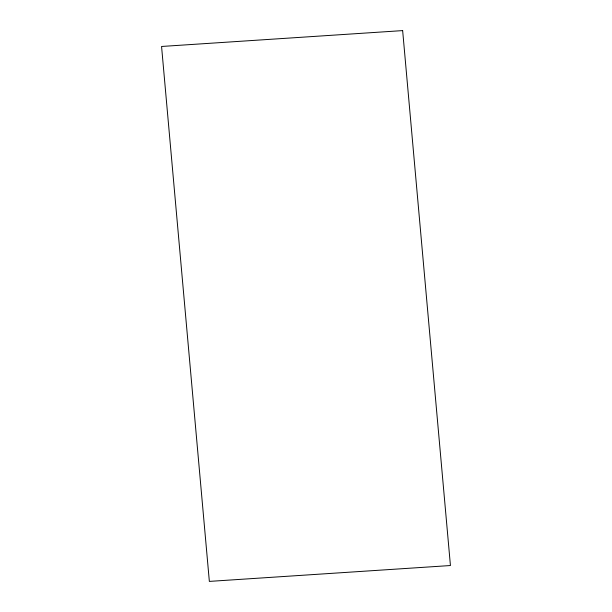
<?xml version="1.0" encoding="UTF-8"?>
<svg xmlns="http://www.w3.org/2000/svg" width="612" height="612" viewBox="0 0 612 612"><rect width="100%" height="100%" fill="white"/><g stroke="black" fill="none" stroke-linecap="round" stroke-linejoin="round"><path stroke-width="0.92" d="M402.65 30.6L161.568 46.466L209.35 581.4L450.432 565.534L402.65 30.6"/></g></svg>
